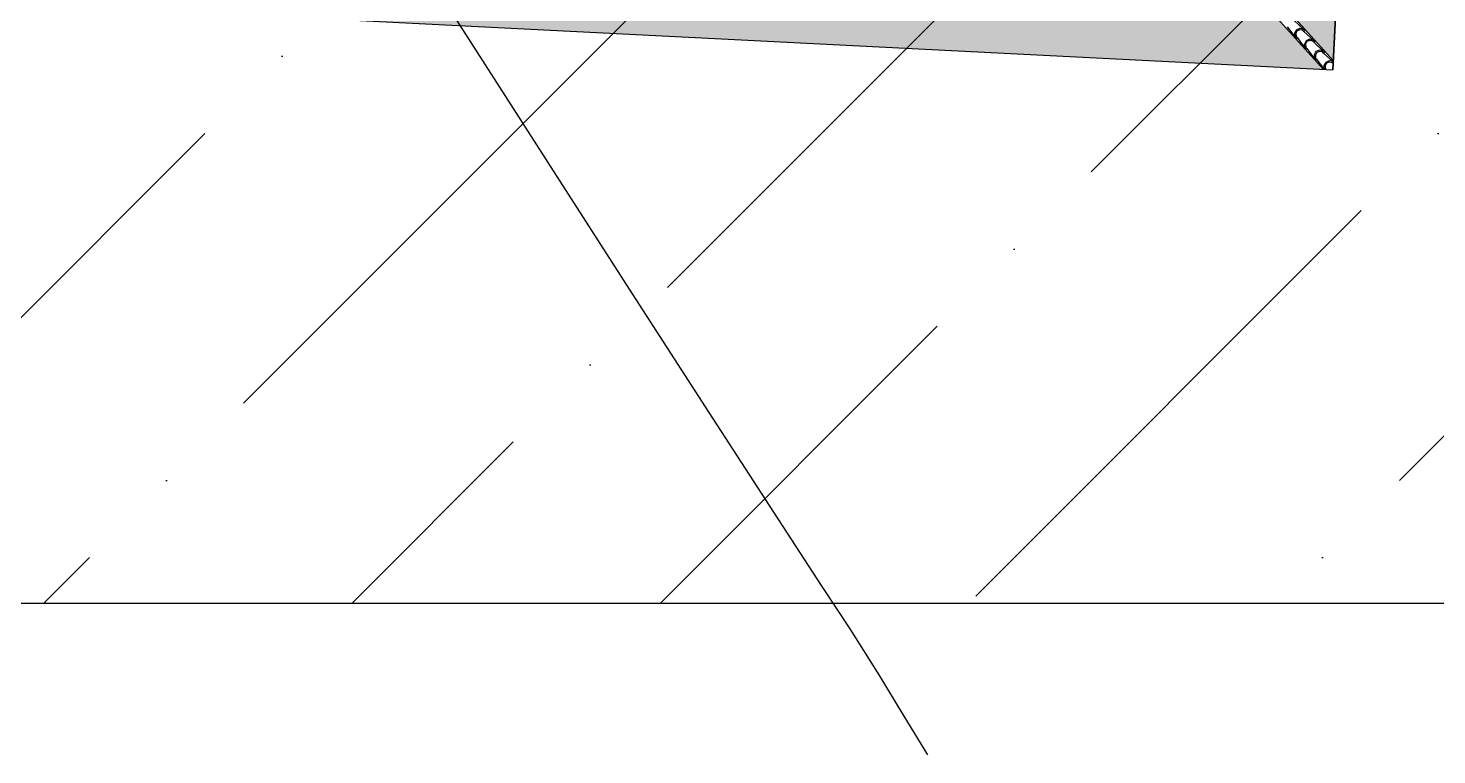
# Model space of a CAD drawing. Header units: millimetres. Extents: x 648844 to 649530, y 1246379 to 1246752.
# Drawn here: x 649214.29 to 649230.44, y 1246457.57 to 1246465.9 of the extents above; entities that cross this region are included whole.
import ezdxf

# ---------------------------------------------------------------- set-up
doc = ezdxf.new("R2010")
doc.units = ezdxf.units.MM
doc.header["$LTSCALE"] = 20
doc.header["$MEASUREMENT"] = 0
doc.layers.get('0').update_dxf_attribs({"linetype": 'CONTINUOUS'})
doc.layers.add('CONT-MNR2', color=9, linetype='CONTINUOUS')
doc.layers.add('TECHO', color=30, linetype='CONTINUOUS')

# ---------------------------------------------------------------- blocks, each defined once
blk = doc.blocks.new('*U3741')
at = {"layer": 'CONT-MNR2', "elevation": 36, "flags": 128}
blk.add_lwpolyline([(646537.298, 1246709.702), (646537.029, 1246710.144), (646536.743, 1246710.619), (646536.407, 1246711.147), (646536.087, 1246711.633), (646535.534, 1246712.485), (646534.793, 1246713.627), (646533.914, 1246714.988), (646532.945, 1246716.493), (646531.932, 1246718.071), (646530.924, 1246719.647), (646529.97, 1246721.149), (646529.116, 1246722.504), (646528.411, 1246723.638), (646527.903, 1246724.478), (646527.639, 1246724.952), (646527.412, 1246725.494), (646527.225, 1246726.04), (646527.071, 1246726.566), (646526.94, 1246727.046)], dxfattribs=at)
blk = doc.blocks.new('TEJA45')
at = {"layer": 'TECHO'}
for p, q in [((-0.31, 4.12), (-0.21, 4.238)), ((-0.222, 4.189), (-0.217, 4.232)), ((-0.21, 4.238), (-0.214, 4.242)), ((-0.21, 4.238), (-0.201, 4.229)), ((-0.208, 4.191), (-0.203, 4.227)), ((-0.201, 4.248), (-0.205, 4.251)), ((-0.203, 4.227), (-0.192, 4.238)), ((-0.192, 4.238), (-0.201, 4.248)), ((-0.192, 4.238), (-0.098, 4.35)), ((0, 4.26), (-0.116, 4.163)), ((-0.104, 4.307), (-0.098, 4.35)), ((-0.085, 4.269), (-0.104, 4.307)), ((-0.09, 4.31), (-0.085, 4.345)), ((-0.076, 4.279), (-0.09, 4.31)), ((-0.086, 4.35), (-0.083, 4.347)), ((-0.085, 4.345), (-0.08, 4.35)), ((-0.047, 4.25), (-0.085, 4.269)), ((-0.045, 4.265), (-0.076, 4.279)), ((-0.004, 4.256), (-0.047, 4.25)), ((-0.009, 4.269), (-0.045, 4.264)), ((0, 4.279), (-0.01, 4.269)), ((-0.428, 4.002), (-0.329, 4.12)), ((-0.341, 4.071), (-0.335, 4.114)), ((-0.322, 4.033), (-0.34, 4.071)), ((-0.329, 4.12), (-0.332, 4.124)), ((-0.329, 4.12), (-0.319, 4.111)), ((-0.326, 4.073), (-0.322, 4.109)), ((-0.312, 4.042), (-0.326, 4.073)), ((-0.319, 4.13), (-0.323, 4.133)), ((-0.322, 4.109), (-0.31, 4.12)), ((-0.31, 4.12), (-0.319, 4.13)), ((-0.281, 4.028), (-0.312, 4.042)), ((-0.234, 4.045), (-0.246, 4.033)), ((-0.116, 4.144), (-0.234, 4.045)), ((-0.217, 4.027), (-0.234, 4.045)), ((-0.203, 4.151), (-0.222, 4.189)), ((-0.194, 4.161), (-0.208, 4.191)), ((-0.166, 4.132), (-0.203, 4.151)), ((-0.163, 4.146), (-0.194, 4.161)), ((-0.122, 4.138), (-0.166, 4.132)), ((-0.128, 4.151), (-0.163, 4.146)), ((-0.116, 4.163), (-0.128, 4.151)), ((-0.099, 4.145), (-0.116, 4.163)), ((-0.108, 4.136), (-0.116, 4.144)), ((-0.546, 3.884), (-0.447, 4.002)), ((-0.352, 3.908), (-0.47, 3.808)), ((-0.459, 3.952), (-0.453, 3.996)), ((-0.44, 3.915), (-0.459, 3.953)), ((-0.447, 4.002), (-0.45, 4.006)), ((-0.447, 4.002), (-0.437, 3.993)), ((-0.444, 3.955), (-0.44, 3.991)), ((-0.43, 3.924), (-0.444, 3.955)), ((-0.437, 4.012), (-0.441, 4.015)), ((-0.44, 3.99), (-0.428, 4.002)), ((-0.402, 3.896), (-0.44, 3.915)), ((-0.428, 4.002), (-0.437, 4.012)), ((-0.399, 3.91), (-0.43, 3.924)), ((-0.358, 3.902), (-0.402, 3.896)), ((-0.364, 3.915), (-0.399, 3.91)), ((-0.352, 3.927), (-0.364, 3.915)), ((-0.234, 4.026), (-0.352, 3.927)), ((-0.335, 3.909), (-0.352, 3.927)), ((-0.344, 3.9), (-0.352, 3.908)), ((-0.284, 4.014), (-0.322, 4.033)), ((-0.24, 4.02), (-0.284, 4.014)), ((-0.246, 4.033), (-0.281, 4.028)), ((-0.226, 4.018), (-0.234, 4.026))]:
    blk.add_line(p, q, dxfattribs=at)

msp = doc.modelspace()

# ---------------------------------------------------------------- hatches: boundary and pattern name
h = msp.add_hatch()
h.set_pattern_fill('ANSI36', scale=20, style=0)
h.set_pattern_definition([(45, (-526.4316, -3378.368), (1.3258252147, 4.8613591207), [6.25, -1.25, 0, -1.25])])
h.paths.add_polyline_path([(649188.849, 1246478.708), (649215.221, 1246513.043), (649317.349, 1246513.661), (649322.291, 1246459.304), (649201.507, 1246459.304)])
h.paths.add_polyline_path([(649253.004, 1246474.231), (649282.478, 1246474.231), (649282.478, 1246479.656), (649253.004, 1246479.656)], flags=24)
at = {"layer": 'TECHO'}
h = msp.add_hatch(dxfattribs=at)
h.set_pattern_fill('SPANTILE', color=9, scale=0.205, angle=393.8183, style=0, pattern_type=2)
h.set_pattern_definition([(2.072192, (649279.937127, 1246486.1121935), (-2.467217802, -0.080384374), [0.18931176, -4.5434808]), (267.1025, (649280.12631, 1246486.11904), (0.1943753, -0.2151006), [0.0164, -0.1886]), (87.1025, (649280.13233, 1246485.91347), (-0.1943753, 0.2151006), [0.0574, -0.1476]), (177.1025, (649280.13523, 1246485.9708), (-0.2151006, -0.1943753), [0.0205, -0.1845]), (357.1025, (649280.1214, 1246486.10287), (0.2151006, 0.1943753), [0.0205, -0.1845]), (87.1025, (649280.14186, 1246486.10183), (-0.1943753, 0.2151006), [0.0164, -0.1886]), (87.1025, (649280.11595, 1246485.9143), (-0.1943753, 0.2151006), [0.041, -0.164]), (172.132792, (649280.1180245, 1246485.9552485), (-2.4464926897, 0.3290879048), [0.18931176, -4.5434808]), (139.798592, (649280.1077876, 1246485.955767), (3.3458325714, -2.8377551577), [0.05412164, -5.35803375]), (105.53739, (649280.06645, 1246485.9907), (-0.184012295, 0.41983856), [0.0518613, -0.5964055]), (68.66759, (649280.05256, 1246486.04067), (-0.22546289, -0.3991133), [0.0518613, -0.5964055]), (34.406392, (649280.071425, 1246486.088975), (3.6152610803, 2.4854249641), [0.05412164, -5.35803375]), (107.327392, (649280.0813, 1246486.000212), (0.7049643035, -2.2935672225), [0.0415094, -4.10942426]), (66.877592, (649280.068938, 1246486.039838), (0.9329424634, 2.21066588), [0.0415094, -4.10942426]), (34.507892, (649280.085238, 1246486.078013), (2.7652179723, 1.9126669072), [0.04387184, -4.3433196]), (139.697092, (649280.114759, 1246485.971835), (2.5579648419, -2.1820955524), [0.04387184, -4.3433196])])
h.paths.add_polyline_path([(649229.254, 1246465.526), (649225.23, 1246469.979), (649229.683, 1246474.003)])
h = msp.add_hatch(dxfattribs=at)
h.set_pattern_fill('SPANTILE', color=9, scale=0.205, angle=123.8183, style=0, pattern_type=2)
h.set_pattern_definition([(272.072192, (649167.318494, 1246454.4012034), (-0.080384374, 2.467217802), [0.18931176, -4.5434808]), (177.1025, (649167.32534, 1246454.21202), (-0.21510057, -0.1943753), [0.0164, -0.1886]), (357.1025, (649167.11977, 1246454.206), (0.21510057, 0.1943753), [0.0574, -0.1476]), (87.1025, (649167.1771, 1246454.2031), (-0.1943753, 0.21510057), [0.0205, -0.1845]), (267.1025, (649167.30917, 1246454.21694), (0.1943753, -0.21510057), [0.0205, -0.1845]), (357.1025, (649167.30813, 1246454.19647), (0.21510057, 0.1943753), [0.0164, -0.1886]), (357.1025, (649167.1206, 1246454.22238), (0.21510057, 0.1943753), [0.041, -0.164]), (82.132792, (649167.161549, 1246454.220306), (0.3290879048, 2.4464926897), [0.18931176, -4.5434808]), (49.798592, (649167.162067, 1246454.2305426), (-2.8377551577, -3.3458325714), [0.05412164, -5.35803375]), (15.53739, (649167.197, 1246454.27188), (0.41983856, 0.184012295), [0.0518613, -0.5964055]), (338.66759, (649167.24697, 1246454.28577), (-0.3991133, 0.22546289), [0.0518613, -0.5964055]), (304.406392, (649167.295276, 1246454.2669054), (2.4854249641, -3.6152610803), [0.05412164, -5.35803375]), (17.327392, (649167.206513, 1246454.25703), (-2.2935672225, -0.7049643035), [0.0415094, -4.10942426]), (336.877592, (649167.246139, 1246454.269392), (2.21066588, -0.9329424634), [0.0415094, -4.10942426]), (304.507892, (649167.284313, 1246454.253092), (1.9126669072, -2.7652179723), [0.04387184, -4.3433196]), (49.697092, (649167.178135, 1246454.223571), (-2.1820955524, -2.5579648419), [0.04387184, -4.3433196])])
h.paths.add_polyline_path([(649222.155, 1246470.059), (649217.67, 1246466.006), (649229.143, 1246465.425), (649225.089, 1246469.911)])

# ---------------------------------------------------------------- linework, layer by layer
at = {"color": 7}
msp.add_line((649322.291, 1246459.304), (649201.507, 1246459.304), dxfattribs=at)
at = {"color": 9}
msp.add_lwpolyline([(649229.249, 1246465.42), (649229.688, 1246474.108), (649218.003, 1246474.7), (649217.564, 1246466.011), (649229.249, 1246465.42)], dxfattribs=at)
at = {"layer": 'TECHO', "color": 9}
for p, q in [((649229.688, 1246474.108), (649229.249, 1246465.42)), ((649229.249, 1246465.42), (649229.688, 1246474.108)), ((649225.089, 1246469.911), (649229.143, 1246465.425)), ((649225.23, 1246469.979), (649229.254, 1246465.526))]:
    msp.add_line(p, q, dxfattribs=at)

# ---------------------------------------------------------------- block references
at = {"color": 9, "xscale": -1, "rotation": 177.1024924867291}
msp.add_blockref('TEJA45', (649229.469, 1246469.764), dxfattribs=at)
at = {"layer": 'CONT-MNR2'}
msp.add_blockref('*U3741', (2687.306, -252.134), dxfattribs=at)

doc.saveas('drawing.dxf')
